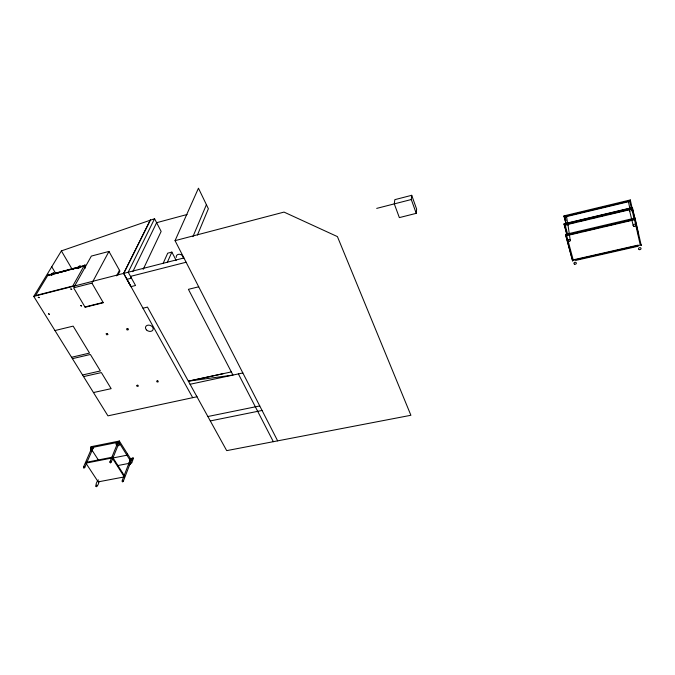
<?xml version="1.0" encoding="UTF-8"?>
<svg xmlns="http://www.w3.org/2000/svg" width="675" height="675" viewBox="0 0 675 675"><rect width="100%" height="100%" fill="white"/><g stroke="black" fill="none" stroke-linecap="round" stroke-linejoin="round"><path stroke-width="1.01" d="M53.063 273.729L50.684 274.666M416.239 213.351L416.618 209.073L411.708 195.311L394.816 199.657L394.293 203.884L399.347 217.603L416.239 213.351L411.294 199.53L411.708 195.311M85.278 267.967L83.81 265.975L48.187 275.535L48.322 275.113L48.786 275.645M48.499 275.408L48.575 275.459M83.641 466.72L84.054 467.345L84.822 467.193L92.812 448.774L92.416 448.158L91.665 448.31L83.641 466.72L84.409 466.568L84.822 467.193M98.339 479.908C93.496 485.679 97.478 489.729 99.115 481.3M97.2 485.941L96.643 485.283M117.231 444.057L110.092 461.54L110.548 462.071M110.227 462.004C111.991 463.016 110.751 460.485 110.278 461.86M130.596 462.299L129.431 461.911L122.242 480.516L122.766 481.191M129.431 461.911L129.938 462.577M122.783 481.072L123.289 480.566L122.242 480.516M565.068 216.878L565.709 216.346M190.088 384.269L242.848 372.946M198.703 286.799L188.409 289.33L232.976 375.072L188.384 381.181L231.339 371.917M117.728 465.564L131.718 462.856L133.523 458.139L129.532 458.696M123.398 481.013L130.182 463.379M131.718 462.856L118.775 442.142L119.281 440.944L131.591 460.392L132.629 458.089M130.275 464.434L130.992 462.561L129.76 460.586L129.49 463.185L130.275 464.434L128.714 464.737L128.537 463.042M124.31 476.913L124.622 476.086L112.573 457.144L86.248 462.324L85.894 463.143L98.204 481.866L124.31 476.913L112.244 457.954L112.573 457.144M127.474 453.853L126.942 455.212L112.894 457.979M111.274 462.021L117.998 445.5M117.779 444.496L118.538 442.64L116.058 443.138L116.21 444.808L117.779 444.496L118.581 445.778L119.804 444.665L118.538 442.64M197.446 235.01L208.373 208.761L198.458 188.207L175.053 240.654L277.644 440.859M192.923 236.655L206.407 204.694M91.235 448.132L90.425 449.989L91.969 449.677L93.673 447.643L91.235 448.132L92.526 450.132L91.243 451.254M98.297 459.877L90.501 447.837L91.243 446.715M167.24 262.533L171.863 252.104L167.712 253.176L163.029 263.613M143.176 269.367L161.148 231.424L154.575 218.734L61.383 250.898L33.75 296.401L107.933 415.851L196.957 396.765L196.433 395.761M132.789 271.679L156.634 222.699L187.068 214.498M154.575 218.734L128.199 272.227L131.473 278.168L126.934 279.315M123.753 273.367L150.441 219.856L123.643 273.4L192.696 397.668M116.615 275.856L119.45 270.27M118.024 274.826L119.914 271.097L108.962 251.429L91.353 256.087L74.123 286.909M92.433 282.234L108.962 251.429M85.388 267.773L84.139 265.748L72.748 286.048L35.556 295.566L47.866 275.248L84.341 265.958L83.852 266.152M48.971 274.438A1.055 0.565 73.5 0 0 48.338 274.463L47.984 275.054L84.248 265.553L84.578 264.971A1.063 0.532 73.8 0 1 85.396 265.241M77.878 267.967L79.093 267.646L80.19 265.992L79.262 267.933C76.587 269.283 78.713 265.25 80.308 266.093M78.038 268.253L78.477 266.903L79.861 266.87M78.756 266.996L79.085 266.406M52.717 274.801L53.688 272.953L52.549 274.523L51.351 274.835L52.549 274.523M51.351 274.835L52.304 273.257L53.772 273.038M51.519 275.113L52.574 273.35M92.812 448.774L92.062 448.926M117.627 443.087L118.538 443.002L118.488 443.762M110.092 461.54L111.021 461.464M96.044 485.477L96.643 485.392M628.374 201.454L629.91 208.676M565.962 217.299L566.612 216.768L566.291 216.354M175.053 240.654L284.023 212.093L337.424 236.613L410.898 415.277L226.699 450.638L147.479 307.1L143.016 308.213M52.11 274.134L53.308 273.822M51.882 273.949L53.08 273.637M78.427 267.005L79.751 267.064M54.717 273.611L58.742 272.557M60.758 272.025L66.808 270.447M70.841 269.392L80.916 266.752M54.599 273.805L58.632 272.751M60.649 272.219L66.698 270.641M70.723 269.587L78.789 267.477M376.692 208.389L411.294 199.53M33.75 296.401L183.929 257.968M186.114 262.238L130.494 276.387L135.54 285.5L131.018 286.63L126.925 279.315M84.957 306.965L103.132 302.451M54.953 330.548L73.162 326.126L89.539 353.084L71.55 357.269M564.123 216.658L564.005 215.873L630.298 199.952L630.492 200.728L564.123 216.658L565.895 223.29M566.03 220.742L565.017 216.953L629.809 201.412L631.353 208.229M564.173 224.615L564.064 223.796L632.382 207.537L632.593 208.347L564.173 224.615L566.831 234.478M565.135 223.805L572.257 222.109M574.29 221.628L632.281 207.824L632.475 208.626M574.18 222.505L565.085 224.665L567.329 233.196M579.243 221.307L583.284 220.345M585.309 219.864L588.338 219.139M593.392 217.941L597.442 216.979M599.459 216.498L602.497 215.781M607.551 214.574L611.592 213.612M613.617 213.131L619.684 211.688M621.709 211.207L625.75 210.254M627.775 209.773L631.918 209.216L565.144 225.079M565.549 234.377L635.032 218.059L635.242 218.894L565.667 235.221L572.662 261.098L565.549 234.377L565.667 235.221M571.649 234.082L577.724 232.656M585.833 230.757L597.991 227.905M606.091 225.998L615.212 223.864M620.274 222.674L624.324 221.729M626.349 221.248L632.433 219.822M566.646 235.693L634.559 219.772M72.411 358.653L90.383 354.476L100.389 370.946L82.553 374.979M638.145 245.101L573.218 259.85L573.286 260.28L640.28 245.076L634.458 219.35M575.733 260.407L638.179 246.24M83.557 376.599L101.377 372.583L111.147 388.665L93.454 392.546M188.384 381.181L223.206 373.68M207.858 416.517L259.748 405.937M210.296 420.93L262.069 410.459M90.99 446.715L119.467 441.02M90.501 447.837L118.775 442.142M85.894 463.143L111.232 458.156M130.427 458.747L133.523 458.139M129.49 460.679L131.49 460.291M129.718 460.688L131.785 460.291M96.525 485.384L96.491 485.983M122.901 481.089L122.977 480.49M110.658 462.105L111.021 461.624M96.609 486.017L96.753 485.426M122.858 480.457L122.664 481.039M628.712 202.188L628.222 201.859M51.553 266.439L55.291 272.7M61.383 250.898L71.98 268.988M84.248 265.553L85.286 267.342M123.643 273.4L131.018 286.63M171.863 252.104L176.175 260.423M238.385 373.908L273.341 441.686M566.587 235.271L573.286 260.28M564.005 215.873L566.038 223.45M564.064 223.796L566.983 234.638M634.492 217.637L634.694 218.447L632.281 207.824M638.331 233.904L638.542 234.731L632.382 207.537M641.031 244.679L641.25 245.54L635.032 218.059M629.513 210.482L631.505 218.599M632.002 220.624L633.251 225.695M630.298 199.952L632.492 209.68M631.817 208.811L633.96 218.236M568.004 225.062L570.24 240.351A1.249 1.021 -9.1 0 1 568.485 241.473A1.249 1.021 -9.1 0 1 568.283 239.709A1.249 1.021 -9.1 0 1 570.24 240.351M566.603 216.633L567.608 223.493M176.31 257.369A3.611 2.877 22.7 0 1 179.533 254.281A3.611 2.877 22.7 0 1 183.254 257.96M567.304 224.269A1.215 1.012 -9.7 0 1 567.996 225.323M565.81 225.863A1.215 1.012 -9.7 0 1 566.097 224.429M631.876 209.621A1.266 1.029 -14.5 0 1 631.378 210.862M630.138 211.03A1.266 1.029 -14.5 0 1 629.572 209.68M630.003 209.242A1.266 1.029 -14.5 0 1 631.733 209.393M38.273 297.287L39.158 297.658L38.273 297.287M48.524 313.867L49.402 314.238L48.524 313.867M70.824 288.976L71.71 289.356L70.824 288.976M80.671 305.547L81.548 305.918L80.671 305.547M83.573 467.716L84.13 467.935L83.573 467.716M83.801 466.779L84.662 467.125L83.801 466.779M95.985 486.472L96.533 486.692L96.019 486.43M110.05 462.544L110.607 462.772L110.05 462.544M122.209 481.528L122.749 481.756L122.209 481.528M91.943 283.137L73.617 287.82L85.126 307.243L103.292 302.738L91.943 283.137M107.333 333.45L106.085 333.745L106.726 334.834L107.975 334.538L107.333 333.45M127.82 328.582L126.487 328.894L127.119 329.999L128.453 329.678L127.82 328.582M137.793 385.214L136.544 385.484L137.101 386.429L138.35 386.159L137.793 385.214M157.756 380.843L156.575 381.105L157.123 382.058L158.304 381.805L157.756 380.843M146.45 329.889A3.982 3.004 21.3 0 0 153.014 329.788A3.982 3.004 21.3 0 0 148.525 325.114A3.982 3.004 21.3 0 0 146.45 329.889M574.619 264.195A1.232 0.996 -8.3 0 0 576.349 263.107A1.232 0.996 -8.3 0 0 574.425 262.482A1.232 0.996 -8.3 0 0 574.619 264.195M639.2 249.607A1.274 1.012 -12.7 0 0 641.031 248.493A1.274 1.012 -12.7 0 0 639.082 247.852A1.274 1.012 -12.7 0 0 639.2 249.607M633.892 226.252A1.291 1.046 -13.7 0 0 635.74 225.096A1.291 1.046 -13.7 0 0 633.766 224.446A1.291 1.046 -13.7 0 0 633.892 226.252"/></g></svg>
